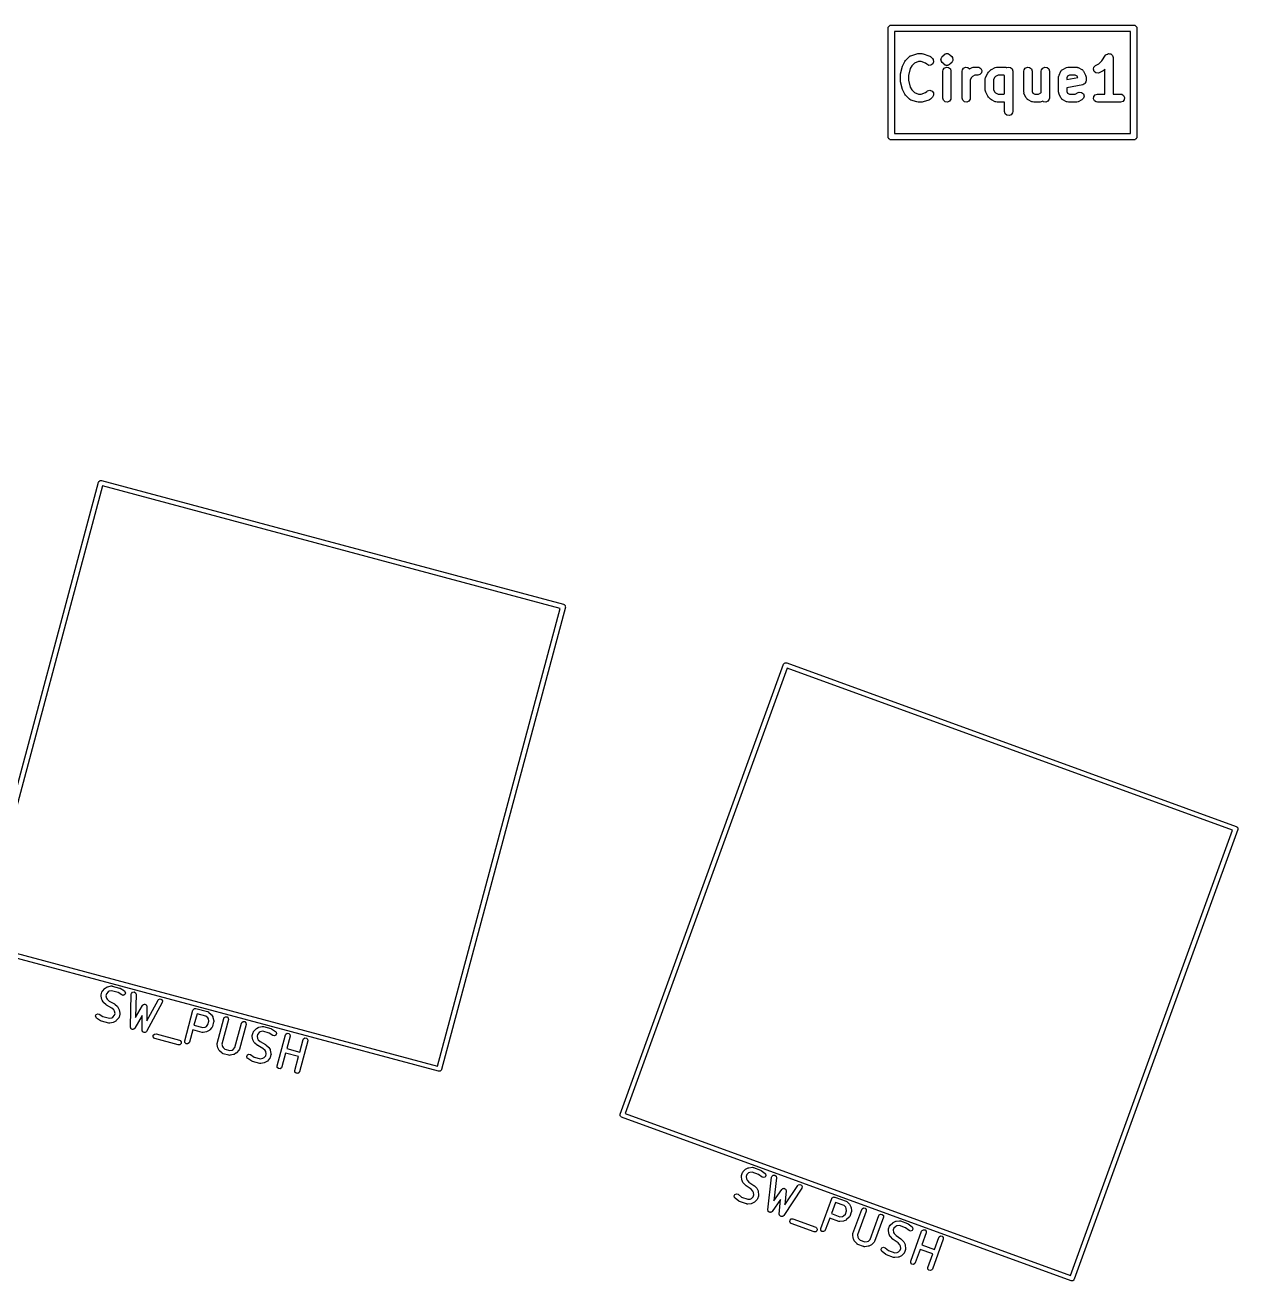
# Model space of a CAD drawing. Extents: x 102.2 to 194.3, y -155.7 to -72.4.
# Drawn here: x 156.32 to 194.34, y -155.74 to -116.38 of the extents above; entities that cross this region are included whole.
import ezdxf

# ---------------------------------------------------------------- set-up
doc = ezdxf.new("R2010")
doc.units = 0
doc.layers.add('BLACK', color=7, linetype='CONTINUOUS')

msp = doc.modelspace()

# ---------------------------------------------------------------- linework, layer by layer
at = {"layer": 'BLACK', "linetype": 'CONTINUOUS'}
for p, q in [((183.38, -116.48), (183.385, -116.465)), ((183.38, -119.88), (183.38, -116.48)), ((183.385, -116.449), (183.394, -116.436)), ((183.385, -116.465), (183.385, -116.449)), ((183.394, -116.436), (183.399, -116.421)), ((183.399, -116.421), (183.412, -116.412)), ((183.412, -116.412), (183.421, -116.399)), ((183.421, -116.399), (183.436, -116.394)), ((183.436, -116.394), (183.449, -116.385)), ((183.449, -116.385), (183.465, -116.385)), ((183.465, -116.385), (183.48, -116.38)), ((183.48, -116.38), (191.08, -116.38)), ((191.08, -116.38), (191.095, -116.385)), ((191.095, -116.385), (191.111, -116.385)), ((191.111, -116.385), (191.124, -116.394)), ((191.124, -116.394), (191.139, -116.399)), ((191.139, -116.399), (191.148, -116.412)), ((191.148, -116.412), (191.161, -116.421)), ((191.161, -116.421), (191.166, -116.436)), ((191.166, -116.436), (191.175, -116.449)), ((191.175, -116.449), (191.175, -116.465)), ((191.175, -116.465), (191.18, -116.48)), ((191.18, -116.48), (191.18, -119.88)), ((183.58, -116.58), (183.58, -119.78)), ((190.98, -116.58), (183.58, -116.58)), ((190.98, -119.78), (190.98, -116.58)), ((184.095, -117.338), (184.277, -117.277)), ((184.277, -117.277), (184.312, -117.271)), ((184.312, -117.271), (184.314, -117.271)), ((184.314, -117.271), (184.317, -117.271)), ((184.317, -117.271), (184.438, -117.271)), ((184.438, -117.271), (184.473, -117.276)), ((184.473, -117.276), (184.475, -117.277)), ((184.475, -117.277), (184.478, -117.277)), ((184.478, -117.277), (184.659, -117.338)), ((185.172, -117.284), (185.179, -117.279)), ((185.179, -117.279), (185.193, -117.278)), ((185.193, -117.278), (185.206, -117.272)), ((185.206, -117.272), (185.219, -117.274)), ((185.219, -117.274), (185.233, -117.271)), ((185.233, -117.271), (185.242, -117.274)), ((185.242, -117.274), (185.251, -117.273)), ((185.251, -117.273), (185.263, -117.28)), ((185.263, -117.28), (185.277, -117.282)), ((185.277, -117.282), (185.287, -117.291)), ((190.254, -117.286), (190.286, -117.272)), ((190.286, -117.272), (190.287, -117.272)), ((190.287, -117.272), (190.288, -117.272)), ((190.288, -117.272), (190.322, -117.277)), ((190.322, -117.277), (190.357, -117.282)), ((190.357, -117.282), (190.357, -117.283)), ((190.357, -117.283), (190.358, -117.283)), ((190.358, -117.283), (190.384, -117.306)), ((183.77, -117.911), (183.831, -117.669)), ((183.831, -117.669), (183.839, -117.647)), ((183.839, -117.647), (183.84, -117.643)), ((183.84, -117.643), (183.901, -117.522)), ((183.901, -117.522), (183.921, -117.492)), ((183.921, -117.492), (183.923, -117.491)), ((183.923, -117.491), (183.924, -117.489)), ((183.924, -117.489), (184.045, -117.368)), ((184.045, -117.368), (184.074, -117.347)), ((184.074, -117.347), (184.086, -117.344)), ((184.119, -117.654), (184.074, -117.744)), ((184.086, -117.344), (184.095, -117.338)), ((184.204, -117.569), (184.119, -117.654)), ((184.337, -117.525), (184.204, -117.569)), ((184.417, -117.525), (184.337, -117.525)), ((184.55, -117.569), (184.417, -117.525)), ((184.59, -117.608), (184.55, -117.569)), ((184.653, -117.643), (184.59, -117.608)), ((184.724, -117.637), (184.653, -117.643)), ((184.659, -117.338), (184.692, -117.354)), ((184.692, -117.354), (184.699, -117.363)), ((184.699, -117.363), (184.709, -117.368)), ((184.709, -117.368), (184.769, -117.429)), ((184.781, -117.595), (184.724, -117.637)), ((184.769, -117.429), (184.791, -117.458)), ((184.806, -117.528), (184.781, -117.595)), ((184.791, -117.458), (184.806, -117.528)), ((185.037, -117.449), (185.04, -117.44)), ((185.042, -117.475), (185.037, -117.449)), ((185.039, -117.431), (185.052, -117.407)), ((185.04, -117.44), (185.039, -117.431)), ((185.044, -117.502), (185.042, -117.475)), ((185.05, -117.51), (185.044, -117.502)), ((185.052, -117.519), (185.05, -117.51)), ((185.052, -117.407), (185.062, -117.382)), ((185.074, -117.548), (185.052, -117.519)), ((185.062, -117.382), (185.069, -117.376)), ((185.069, -117.376), (185.074, -117.368)), ((185.074, -117.368), (185.134, -117.308)), ((185.134, -117.608), (185.074, -117.548)), ((185.134, -117.308), (185.139, -117.304)), ((185.142, -117.613), (185.134, -117.608)), ((185.139, -117.304), (185.141, -117.302)), ((185.141, -117.302), (185.145, -117.3)), ((185.148, -117.62), (185.142, -117.613)), ((185.145, -117.3), (185.163, -117.286)), ((185.161, -117.625), (185.148, -117.62)), ((185.171, -117.634), (185.161, -117.625)), ((185.163, -117.286), (185.172, -117.284)), ((185.185, -117.636), (185.171, -117.634)), ((185.197, -117.643), (185.185, -117.636)), ((185.206, -117.642), (185.197, -117.643)), ((185.215, -117.645), (185.206, -117.642)), ((185.228, -117.642), (185.215, -117.645)), ((185.242, -117.644), (185.228, -117.642)), ((185.254, -117.638), (185.242, -117.644)), ((185.268, -117.637), (185.254, -117.638)), ((185.276, -117.632), (185.268, -117.637)), ((185.285, -117.63), (185.276, -117.632)), ((185.303, -117.616), (185.285, -117.63)), ((185.287, -117.291), (185.3, -117.296)), ((185.3, -117.296), (185.305, -117.303)), ((185.307, -117.614), (185.303, -117.616)), ((185.305, -117.303), (185.314, -117.308)), ((185.308, -117.612), (185.307, -117.614)), ((185.314, -117.608), (185.308, -117.612)), ((185.314, -117.308), (185.374, -117.368)), ((185.374, -117.548), (185.314, -117.608)), ((185.374, -117.368), (185.396, -117.397)), ((185.379, -117.54), (185.374, -117.548)), ((185.386, -117.534), (185.379, -117.54)), ((185.395, -117.509), (185.386, -117.534)), ((185.408, -117.485), (185.395, -117.509)), ((185.396, -117.397), (185.398, -117.406)), ((185.398, -117.406), (185.403, -117.414)), ((185.403, -117.414), (185.405, -117.441)), ((185.405, -117.441), (185.411, -117.467)), ((185.411, -117.467), (185.408, -117.476)), ((185.408, -117.476), (185.408, -117.485)), ((189.832, -117.696), (189.884, -117.647)), ((189.884, -117.647), (189.987, -117.596)), ((189.987, -117.596), (190.084, -117.498)), ((190.084, -117.498), (190.198, -117.327)), ((190.198, -117.327), (190.22, -117.303)), ((190.22, -117.303), (190.221, -117.302)), ((190.221, -117.301), (190.222, -117.3)), ((190.221, -117.302), (190.221, -117.301)), ((190.222, -117.3), (190.254, -117.286)), ((190.384, -117.306), (190.411, -117.329)), ((190.411, -117.329), (190.411, -117.33)), ((190.411, -117.33), (190.412, -117.331)), ((190.412, -117.331), (190.421, -117.364)), ((190.421, -117.364), (190.431, -117.398)), ((190.431, -117.398), (190.431, -118.541)), ((183.766, -117.942), (183.77, -117.914)), ((183.766, -118.123), (183.766, -117.942)), ((183.77, -117.914), (183.77, -117.911)), ((184.074, -117.744), (184.02, -117.957)), ((184.02, -117.957), (184.02, -118.108)), ((185.097, -117.821), (185.102, -117.785)), ((185.097, -118.668), (185.097, -117.821)), ((185.102, -117.785), (185.141, -117.725)), ((185.141, -117.725), (185.206, -117.695)), ((185.206, -117.695), (185.277, -117.705)), ((185.277, -117.705), (185.331, -117.752)), ((185.331, -117.752), (185.351, -117.821)), ((185.351, -117.821), (185.351, -118.668)), ((185.702, -117.821), (185.707, -117.785)), ((185.702, -118.668), (185.702, -117.821)), ((185.707, -117.785), (185.745, -117.725)), ((185.745, -117.725), (185.81, -117.695)), ((185.81, -117.695), (185.881, -117.705)), ((185.881, -117.705), (185.931, -117.749)), ((185.931, -117.749), (186.014, -117.707)), ((185.993, -118.017), (185.956, -118.093)), ((186.025, -117.986), (185.993, -118.017)), ((186.014, -117.707), (186.048, -117.696)), ((186.1, -117.948), (186.025, -117.986)), ((186.048, -117.696), (186.059, -117.697)), ((186.059, -117.697), (186.07, -117.694)), ((186.07, -117.694), (186.191, -117.694)), ((186.191, -117.948), (186.1, -117.948)), ((186.191, -117.694), (186.227, -117.699)), ((186.26, -117.928), (186.191, -117.948)), ((186.227, -117.699), (186.287, -117.738)), ((186.307, -117.874), (186.26, -117.928)), ((186.287, -117.738), (186.317, -117.803)), ((186.317, -117.803), (186.307, -117.874)), ((186.427, -118.063), (186.432, -118.027)), ((186.427, -118.426), (186.427, -118.063)), ((186.432, -118.027), (186.439, -118.017)), ((186.439, -118.017), (186.441, -118.006)), ((186.441, -118.006), (186.501, -117.885)), ((186.501, -117.885), (186.522, -117.855)), ((186.522, -117.855), (186.524, -117.854)), ((186.524, -117.854), (186.525, -117.852)), ((186.525, -117.852), (186.585, -117.792)), ((186.585, -117.792), (186.614, -117.77)), ((186.614, -117.77), (186.617, -117.769)), ((186.617, -117.769), (186.618, -117.768)), ((186.618, -117.768), (186.739, -117.707)), ((186.719, -118.017), (186.681, -118.093)), ((186.75, -117.986), (186.719, -118.017)), ((186.739, -117.707), (186.774, -117.696)), ((186.826, -117.948), (186.75, -117.986)), ((186.774, -117.696), (186.785, -117.697)), ((186.785, -117.697), (186.796, -117.694)), ((186.796, -117.694), (187.038, -117.694)), ((187.008, -117.948), (186.826, -117.948)), ((187.032, -117.96), (187.008, -117.948)), ((187.032, -118.529), (187.032, -117.96)), ((187.038, -117.694), (187.074, -117.699)), ((187.074, -117.699), (187.084, -117.705)), ((187.084, -117.705), (187.095, -117.707)), ((187.095, -117.707), (187.104, -117.712)), ((187.104, -117.712), (187.141, -117.695)), ((187.141, -117.695), (187.212, -117.705)), ((187.212, -117.705), (187.266, -117.752)), ((187.266, -117.752), (187.286, -117.821)), ((187.286, -117.821), (187.286, -119.091)), ((187.637, -117.821), (187.642, -117.785)), ((187.637, -118.486), (187.637, -117.821)), ((187.642, -117.785), (187.681, -117.725)), ((187.681, -117.725), (187.746, -117.695)), ((187.746, -117.695), (187.817, -117.705)), ((187.817, -117.705), (187.871, -117.752)), ((187.871, -117.752), (187.891, -117.821)), ((187.891, -117.821), (187.891, -118.456)), ((188.181, -117.821), (188.186, -117.785)), ((188.181, -118.494), (188.181, -117.821)), ((188.186, -117.785), (188.225, -117.725)), ((188.225, -117.725), (188.29, -117.695)), ((188.29, -117.695), (188.361, -117.705)), ((188.361, -117.705), (188.415, -117.752)), ((188.415, -117.752), (188.435, -117.821)), ((188.435, -117.821), (188.435, -118.668)), ((188.725, -118.002), (188.731, -117.967)), ((188.725, -118.486), (188.725, -118.002)), ((188.731, -117.967), (188.737, -117.957)), ((188.737, -117.957), (188.739, -117.945)), ((188.739, -117.945), (188.799, -117.825)), ((188.799, -117.825), (188.803, -117.819)), ((188.803, -117.819), (188.804, -117.816)), ((188.804, -117.816), (188.807, -117.813)), ((188.807, -117.813), (188.82, -117.795)), ((188.82, -117.795), (188.839, -117.783)), ((188.839, -117.783), (188.856, -117.768)), ((188.856, -117.768), (188.977, -117.707)), ((188.977, -117.707), (189.011, -117.696)), ((189.008, -117.976), (188.979, -118.032)), ((188.979, -118.089), (189.324, -118.02)), ((188.979, -118.032), (188.979, -118.089)), ((189.064, -117.948), (189.008, -117.976)), ((189.011, -117.696), (189.023, -117.697)), ((189.023, -117.697), (189.034, -117.694)), ((189.034, -117.694), (189.276, -117.694)), ((189.246, -117.948), (189.064, -117.948)), ((189.302, -117.976), (189.246, -117.948)), ((189.276, -117.694), (189.311, -117.699)), ((189.324, -118.02), (189.302, -117.976)), ((189.311, -117.699), (189.321, -117.705)), ((189.321, -117.705), (189.333, -117.707)), ((189.333, -117.707), (189.453, -117.768)), ((189.453, -117.768), (189.459, -117.771)), ((189.459, -117.771), (189.462, -117.772)), ((189.462, -117.772), (189.465, -117.775)), ((189.465, -117.775), (189.483, -117.788)), ((189.483, -117.788), (189.495, -117.808)), ((189.495, -117.808), (189.51, -117.825)), ((189.51, -117.825), (189.571, -117.945)), ((189.571, -117.945), (189.582, -117.98)), ((189.582, -117.98), (189.581, -117.991)), ((189.581, -117.991), (189.584, -118.002)), ((189.584, -118.002), (189.584, -118.123)), ((189.814, -117.765), (189.832, -117.696)), ((189.837, -117.833), (189.814, -117.765)), ((189.892, -117.878), (189.837, -117.833)), ((189.963, -117.885), (189.892, -117.878)), ((189.998, -117.874), (189.963, -117.885)), ((190.119, -117.813), (189.998, -117.874)), ((190.12, -117.812), (190.119, -117.813)), ((190.123, -117.811), (190.12, -117.812)), ((190.152, -117.79), (190.123, -117.811)), ((190.177, -117.765), (190.152, -117.79)), ((190.177, -118.541), (190.177, -117.765)), ((183.767, -118.127), (183.766, -118.123)), ((183.77, -118.154), (183.767, -118.127)), ((183.831, -118.396), (183.77, -118.154)), ((183.833, -118.4), (183.831, -118.396)), ((183.84, -118.422), (183.833, -118.4)), ((183.901, -118.543), (183.84, -118.422)), ((184.02, -118.108), (184.074, -118.321)), ((184.074, -118.321), (184.119, -118.411)), ((184.119, -118.411), (184.204, -118.496)), ((184.55, -118.496), (184.59, -118.457)), ((184.59, -118.457), (184.619, -118.435)), ((184.619, -118.435), (184.689, -118.42)), ((184.689, -118.42), (184.756, -118.445)), ((184.756, -118.445), (184.799, -118.502)), ((185.956, -118.093), (185.956, -118.668)), ((186.431, -118.437), (186.427, -118.426)), ((186.429, -118.448), (186.431, -118.437)), ((186.441, -118.482), (186.429, -118.448)), ((186.681, -118.093), (186.681, -118.396)), ((186.681, -118.396), (186.719, -118.471)), ((187.891, -118.456), (187.919, -118.512)), ((189.482, -118.248), (188.979, -118.348)), ((188.979, -118.348), (188.979, -118.456)), ((188.979, -118.456), (189.008, -118.512)), ((189.511, -118.233), (189.482, -118.248)), ((189.54, -118.219), (189.511, -118.233)), ((189.542, -118.216), (189.54, -118.219)), ((189.545, -118.215), (189.542, -118.216)), ((189.561, -118.186), (189.545, -118.215)), ((189.579, -118.159), (189.561, -118.186)), ((189.58, -118.154), (189.579, -118.159)), ((189.581, -118.152), (189.58, -118.154)), ((189.584, -118.123), (189.581, -118.148)), ((189.581, -118.148), (189.581, -118.152)), ((183.902, -118.545), (183.901, -118.543)), ((183.903, -118.547), (183.902, -118.545)), ((183.924, -118.576), (183.903, -118.547)), ((184.045, -118.697), (183.924, -118.576)), ((184.056, -118.702), (184.045, -118.697)), ((184.063, -118.711), (184.056, -118.702)), ((184.095, -118.728), (184.063, -118.711)), ((184.277, -118.788), (184.095, -118.728)), ((184.204, -118.496), (184.337, -118.541)), ((184.279, -118.788), (184.277, -118.788)), ((184.281, -118.789), (184.279, -118.788)), ((184.317, -118.795), (184.281, -118.789)), ((184.438, -118.795), (184.317, -118.795)), ((184.337, -118.541), (184.417, -118.541)), ((184.417, -118.541), (184.55, -118.496)), ((184.44, -118.794), (184.438, -118.795)), ((184.442, -118.794), (184.44, -118.794)), ((184.478, -118.788), (184.442, -118.794)), ((184.659, -118.728), (184.478, -118.788)), ((184.669, -118.721), (184.659, -118.728)), ((184.68, -118.719), (184.669, -118.721)), ((184.709, -118.697), (184.68, -118.719)), ((184.769, -118.636), (184.709, -118.697)), ((184.804, -118.574), (184.769, -118.636)), ((184.799, -118.502), (184.804, -118.574)), ((185.117, -118.736), (185.097, -118.668)), ((185.171, -118.783), (185.117, -118.736)), ((185.242, -118.793), (185.171, -118.783)), ((185.307, -118.764), (185.242, -118.793)), ((185.346, -118.703), (185.307, -118.764)), ((185.351, -118.668), (185.346, -118.703)), ((185.722, -118.736), (185.702, -118.668)), ((185.776, -118.783), (185.722, -118.736)), ((185.847, -118.793), (185.776, -118.783)), ((185.912, -118.764), (185.847, -118.793)), ((185.95, -118.703), (185.912, -118.764)), ((185.956, -118.668), (185.95, -118.703)), ((186.501, -118.603), (186.441, -118.482)), ((186.503, -118.605), (186.501, -118.603)), ((186.503, -118.607), (186.503, -118.605)), ((186.525, -118.636), (186.503, -118.607)), ((186.585, -118.697), (186.525, -118.636)), ((186.588, -118.698), (186.585, -118.697)), ((186.589, -118.7), (186.588, -118.698)), ((186.618, -118.721), (186.589, -118.7)), ((186.739, -118.781), (186.618, -118.721)), ((186.719, -118.471), (186.75, -118.503)), ((186.751, -118.783), (186.739, -118.781)), ((186.75, -118.503), (186.826, -118.541)), ((186.76, -118.789), (186.751, -118.783)), ((186.796, -118.795), (186.76, -118.789)), ((187.032, -118.795), (186.796, -118.795)), ((186.826, -118.541), (187.008, -118.541)), ((187.008, -118.541), (187.032, -118.529)), ((187.032, -119.091), (187.032, -118.795)), ((187.64, -118.497), (187.637, -118.486)), ((187.639, -118.509), (187.64, -118.497)), ((187.65, -118.543), (187.639, -118.509)), ((187.711, -118.664), (187.65, -118.543)), ((187.726, -118.68), (187.711, -118.664)), ((187.738, -118.7), (187.726, -118.68)), ((187.756, -118.713), (187.738, -118.7)), ((187.759, -118.716), (187.756, -118.713)), ((187.762, -118.717), (187.759, -118.716)), ((187.767, -118.721), (187.762, -118.717)), ((187.888, -118.781), (187.767, -118.721)), ((187.9, -118.783), (187.888, -118.781)), ((187.909, -118.789), (187.9, -118.783)), ((187.945, -118.795), (187.909, -118.789)), ((187.919, -118.512), (187.975, -118.541)), ((188.127, -118.795), (187.945, -118.795)), ((187.975, -118.541), (188.097, -118.541)), ((188.097, -118.541), (188.172, -118.503)), ((188.138, -118.791), (188.127, -118.795)), ((188.149, -118.793), (188.138, -118.791)), ((188.183, -118.781), (188.149, -118.793)), ((188.172, -118.503), (188.181, -118.494)), ((188.228, -118.759), (188.183, -118.781)), ((188.255, -118.783), (188.228, -118.759)), ((188.326, -118.793), (188.255, -118.783)), ((188.391, -118.764), (188.326, -118.793)), ((188.43, -118.703), (188.391, -118.764)), ((188.435, -118.668), (188.43, -118.703)), ((188.729, -118.497), (188.725, -118.486)), ((188.727, -118.509), (188.729, -118.497)), ((188.739, -118.543), (188.727, -118.509)), ((188.799, -118.664), (188.739, -118.543)), ((188.815, -118.68), (188.799, -118.664)), ((188.826, -118.7), (188.815, -118.68)), ((188.845, -118.713), (188.826, -118.7)), ((188.848, -118.716), (188.845, -118.713)), ((188.851, -118.717), (188.848, -118.716)), ((188.856, -118.721), (188.851, -118.717)), ((188.977, -118.781), (188.856, -118.721)), ((188.988, -118.783), (188.977, -118.781)), ((188.998, -118.789), (188.988, -118.783)), ((189.034, -118.795), (188.998, -118.789)), ((189.008, -118.512), (189.064, -118.541)), ((189.276, -118.795), (189.034, -118.795)), ((189.064, -118.541), (189.246, -118.541)), ((189.246, -118.541), (189.34, -118.493)), ((189.287, -118.791), (189.276, -118.795)), ((189.298, -118.793), (189.287, -118.791)), ((189.333, -118.781), (189.298, -118.793)), ((189.453, -118.721), (189.333, -118.781)), ((189.34, -118.493), (189.374, -118.482)), ((189.374, -118.482), (189.445, -118.49)), ((189.445, -118.49), (189.501, -118.535)), ((189.506, -118.672), (189.453, -118.721)), ((189.501, -118.535), (189.524, -118.603)), ((189.524, -118.603), (189.506, -118.672)), ((189.815, -118.686), (189.825, -118.615)), ((189.845, -118.751), (189.815, -118.686)), ((189.825, -118.615), (189.872, -118.561)), ((189.905, -118.789), (189.845, -118.751)), ((189.872, -118.561), (189.941, -118.541)), ((189.941, -118.795), (189.905, -118.789)), ((189.941, -118.541), (190.177, -118.541)), ((190.667, -118.795), (189.941, -118.795)), ((190.431, -118.541), (190.667, -118.541)), ((190.667, -118.541), (190.702, -118.546)), ((190.735, -118.774), (190.667, -118.795)), ((190.702, -118.546), (190.763, -118.584)), ((190.782, -118.72), (190.735, -118.774)), ((190.763, -118.584), (190.792, -118.649)), ((190.792, -118.649), (190.782, -118.72)), ((187.052, -119.16), (187.032, -119.091)), ((187.106, -119.206), (187.052, -119.16)), ((187.177, -119.217), (187.106, -119.206)), ((187.242, -119.187), (187.177, -119.217)), ((187.281, -119.127), (187.242, -119.187)), ((187.286, -119.091), (187.281, -119.127)), ((183.385, -119.895), (183.38, -119.88)), ((183.385, -119.911), (183.385, -119.895)), ((183.394, -119.924), (183.385, -119.911)), ((183.399, -119.939), (183.394, -119.924)), ((183.412, -119.948), (183.399, -119.939)), ((183.421, -119.961), (183.412, -119.948)), ((183.436, -119.966), (183.421, -119.961)), ((183.449, -119.975), (183.436, -119.966)), ((183.465, -119.975), (183.449, -119.975)), ((183.48, -119.98), (183.465, -119.975)), ((191.08, -119.98), (183.48, -119.98)), ((183.58, -119.78), (190.98, -119.78)), ((191.095, -119.975), (191.08, -119.98)), ((191.111, -119.975), (191.095, -119.975)), ((191.124, -119.966), (191.111, -119.975)), ((191.139, -119.961), (191.124, -119.966)), ((191.148, -119.948), (191.139, -119.961)), ((191.161, -119.939), (191.148, -119.948)), ((191.166, -119.924), (191.161, -119.939)), ((191.175, -119.911), (191.166, -119.924)), ((191.18, -119.88), (191.175, -119.895)), ((191.175, -119.895), (191.175, -119.911)), ((158.654, -130.669), (158.668, -130.656)), ((158.668, -130.656), (158.675, -130.655)), ((158.675, -130.655), (158.68, -130.651)), ((158.68, -130.651), (158.7, -130.653)), ((158.7, -130.653), (158.719, -130.651)), ((158.719, -130.651), (173.208, -134.533)), ((154.745, -145.193), (158.627, -130.704)), ((158.753, -130.815), (154.909, -145.159)), ((158.627, -130.704), (158.632, -130.695)), ((158.632, -130.692), (158.634, -130.69)), ((158.632, -130.695), (158.632, -130.692)), ((158.634, -130.69), (158.638, -130.681)), ((158.638, -130.681), (158.654, -130.669)), ((173.097, -134.659), (158.753, -130.815)), ((173.208, -134.533), (173.217, -134.538)), ((173.217, -134.538), (173.22, -134.538)), ((173.22, -134.538), (173.223, -134.54)), ((173.223, -134.54), (173.232, -134.544)), ((173.232, -134.544), (173.243, -134.56)), ((173.243, -134.56), (173.257, -134.574)), ((173.257, -134.574), (173.257, -134.581)), ((173.257, -134.581), (173.261, -134.586)), ((173.261, -134.586), (173.259, -134.606)), ((169.253, -149.003), (173.097, -134.659)), ((173.261, -134.625), (169.379, -149.114)), ((173.259, -134.606), (173.261, -134.625)), ((174.975, -150.507), (180.105, -136.412)), ((180.22, -136.533), (175.141, -150.488)), ((180.105, -136.412), (180.11, -136.403)), ((180.11, -136.403), (180.111, -136.4)), ((180.111, -136.4), (180.113, -136.398)), ((180.113, -136.398), (180.118, -136.389)), ((180.118, -136.389), (180.135, -136.379)), ((180.135, -136.379), (180.15, -136.367)), ((180.15, -136.367), (180.157, -136.367)), ((180.157, -136.367), (180.162, -136.363)), ((180.162, -136.363), (180.182, -136.367)), ((180.182, -136.367), (180.201, -136.367)), ((180.201, -136.367), (194.296, -141.497)), ((194.175, -141.612), (180.22, -136.533)), ((189.096, -155.567), (194.175, -141.612)), ((194.341, -141.593), (189.211, -155.688)), ((194.296, -141.497), (194.305, -141.502)), ((194.305, -141.502), (194.308, -141.503)), ((194.308, -141.503), (194.31, -141.505)), ((194.31, -141.505), (194.319, -141.51)), ((194.319, -141.51), (194.329, -141.527)), ((194.329, -141.527), (194.341, -141.542)), ((194.341, -141.542), (194.341, -141.549)), ((194.341, -141.549), (194.345, -141.554)), ((194.345, -141.554), (194.341, -141.574)), ((194.341, -141.574), (194.341, -141.593)), ((154.909, -145.159), (169.253, -149.003)), ((169.287, -149.167), (154.798, -145.285)), ((158.707, -146.785), (158.709, -146.781)), ((158.707, -146.811), (158.707, -146.785)), ((158.708, -146.776), (158.733, -146.684)), ((158.709, -146.781), (158.708, -146.776)), ((158.733, -146.684), (158.744, -146.661)), ((158.744, -146.661), (158.748, -146.658)), ((158.748, -146.658), (158.749, -146.654)), ((158.749, -146.654), (158.82, -146.574)), ((158.82, -146.574), (158.838, -146.56)), ((158.838, -146.56), (158.839, -146.559)), ((158.839, -146.559), (158.897, -146.525)), ((158.873, -146.74), (158.858, -146.798)), ((158.858, -146.798), (158.873, -146.873)), ((158.924, -146.683), (158.873, -146.74)), ((158.897, -146.525), (158.918, -146.518)), ((158.918, -146.518), (158.92, -146.517)), ((158.92, -146.517), (159.024, -146.495)), ((158.962, -146.661), (158.924, -146.683)), ((159.037, -146.646), (158.962, -146.661)), ((159.024, -146.495), (159.05, -146.495)), ((159.238, -146.7), (159.037, -146.646)), ((159.05, -146.495), (159.054, -146.497)), ((159.054, -146.497), (159.058, -146.496)), ((159.058, -146.496), (159.288, -146.558)), ((159.353, -146.776), (159.238, -146.7)), ((159.288, -146.558), (159.309, -146.568)), ((159.309, -146.568), (159.31, -146.568)), ((159.31, -146.568), (159.436, -146.651)), ((159.403, -146.788), (159.353, -146.776)), ((159.449, -146.765), (159.403, -146.788)), ((159.436, -146.651), (159.455, -146.669)), ((159.469, -146.718), (159.449, -146.765)), ((159.455, -146.669), (159.469, -146.718)), ((159.625, -147.779), (159.654, -146.752)), ((159.654, -146.752), (159.659, -146.726)), ((159.659, -146.726), (159.693, -146.688)), ((159.693, -146.688), (159.744, -146.68)), ((159.744, -146.68), (159.788, -146.707)), ((159.804, -146.756), (159.783, -147.486)), ((159.788, -146.707), (159.804, -146.756)), ((158.729, -146.915), (158.707, -146.811)), ((158.73, -146.916), (158.729, -146.915)), ((158.737, -146.937), (158.73, -146.916)), ((158.771, -146.996), (158.737, -146.937)), ((158.772, -146.997), (158.771, -146.996)), ((158.786, -147.014), (158.772, -146.997)), ((158.866, -147.085), (158.786, -147.014)), ((158.869, -147.086), (158.866, -147.085)), ((158.879, -147.094), (158.869, -147.086)), ((158.873, -146.873), (158.895, -146.91)), ((159.044, -147.186), (158.879, -147.094)), ((158.895, -146.91), (158.959, -146.967)), ((158.959, -146.967), (159.124, -147.059)), ((159.108, -147.243), (159.044, -147.186)), ((159.124, -147.059), (159.134, -147.067)), ((159.134, -147.067), (159.137, -147.068)), ((159.137, -147.068), (159.217, -147.139)), ((159.217, -147.139), (159.231, -147.156)), ((159.231, -147.156), (159.232, -147.157)), ((159.232, -147.157), (159.266, -147.216)), ((159.783, -147.486), (160.004, -147.103)), ((160.004, -147.103), (160.021, -147.083)), ((160.021, -147.083), (160.027, -147.081)), ((160.027, -147.081), (160.031, -147.076)), ((160.031, -147.076), (160.051, -147.072)), ((160.051, -147.072), (160.069, -147.066)), ((160.069, -147.066), (160.075, -147.068)), ((160.075, -147.068), (160.082, -147.067)), ((160.082, -147.067), (160.099, -147.077)), ((160.099, -147.077), (160.117, -147.083)), ((160.117, -147.083), (160.12, -147.089)), ((160.12, -147.089), (160.126, -147.093)), ((160.126, -147.093), (160.133, -147.111)), ((160.133, -147.111), (160.143, -147.128)), ((160.623, -147.011), (160.134, -147.916)), ((160.143, -147.128), (160.141, -147.134)), ((160.141, -147.134), (160.144, -147.141)), ((160.143, -147.583), (160.491, -146.94)), ((160.144, -147.141), (160.143, -147.583)), ((160.491, -146.94), (160.507, -146.92)), ((160.507, -146.92), (160.555, -146.901)), ((160.555, -146.901), (160.603, -146.917)), ((160.603, -146.917), (160.63, -146.961)), ((160.63, -146.961), (160.623, -147.011)), ((158.534, -147.435), (158.554, -147.388)), ((158.548, -147.484), (158.534, -147.435)), ((158.567, -147.502), (158.548, -147.484)), ((158.554, -147.388), (158.6, -147.365)), ((158.693, -147.585), (158.567, -147.502)), ((158.6, -147.365), (158.65, -147.377)), ((158.65, -147.377), (158.765, -147.453)), ((158.694, -147.585), (158.693, -147.585)), ((158.715, -147.595), (158.694, -147.585)), ((158.765, -147.453), (158.966, -147.507)), ((158.966, -147.507), (159.041, -147.492)), ((159.041, -147.492), (159.079, -147.47)), ((159.079, -147.47), (159.129, -147.413)), ((159.13, -147.28), (159.108, -147.243)), ((159.129, -147.413), (159.145, -147.355)), ((159.145, -147.355), (159.13, -147.28)), ((159.183, -147.579), (159.165, -147.593)), ((159.253, -147.499), (159.183, -147.579)), ((159.255, -147.495), (159.253, -147.499)), ((159.259, -147.492), (159.255, -147.495)), ((159.27, -147.469), (159.259, -147.492)), ((159.266, -147.216), (159.273, -147.237)), ((159.294, -147.377), (159.27, -147.469)), ((159.273, -147.237), (159.274, -147.238)), ((159.274, -147.238), (159.295, -147.342)), ((159.296, -147.368), (159.294, -147.372)), ((159.294, -147.372), (159.294, -147.377)), ((159.295, -147.342), (159.296, -147.368)), ((159.993, -147.422), (159.765, -147.819)), ((159.993, -147.88), (159.993, -147.422)), ((161.329, -148.218), (161.588, -147.252)), ((161.588, -147.252), (161.592, -147.243)), ((161.592, -147.243), (161.593, -147.24)), ((161.593, -147.24), (161.595, -147.237)), ((161.595, -147.237), (161.599, -147.228)), ((161.599, -147.228), (161.615, -147.217)), ((161.615, -147.217), (161.629, -147.203)), ((161.714, -147.363), (161.617, -147.724)), ((161.629, -147.203), (161.636, -147.203)), ((161.636, -147.203), (161.641, -147.199)), ((161.641, -147.199), (161.661, -147.201)), ((161.661, -147.201), (161.68, -147.199)), ((161.68, -147.199), (162.048, -147.298)), ((161.992, -147.438), (161.714, -147.363)), ((162.049, -147.489), (161.992, -147.438)), ((162.048, -147.298), (162.072, -147.309)), ((162.071, -147.526), (162.049, -147.489)), ((162.086, -147.601), (162.071, -147.526)), ((162.072, -147.309), (162.074, -147.312)), ((162.074, -147.312), (162.078, -147.314)), ((162.078, -147.314), (162.158, -147.385)), ((162.158, -147.385), (162.172, -147.402)), ((162.172, -147.402), (162.173, -147.403)), ((162.173, -147.403), (162.207, -147.461)), ((162.207, -147.461), (162.215, -147.483)), ((162.215, -147.483), (162.215, -147.484)), ((162.215, -147.484), (162.237, -147.588)), ((162.237, -147.588), (162.238, -147.614)), ((162.345, -148.293), (162.554, -147.511)), ((162.699, -147.55), (162.494, -148.314)), ((162.554, -147.511), (162.565, -147.487)), ((162.565, -147.487), (162.607, -147.458)), ((162.607, -147.458), (162.658, -147.462)), ((162.658, -147.462), (162.695, -147.499)), ((162.695, -147.499), (162.699, -147.55)), ((158.945, -147.657), (158.715, -147.595)), ((158.949, -147.656), (158.945, -147.657)), ((158.953, -147.658), (158.949, -147.656)), ((158.979, -147.658), (158.953, -147.658)), ((159.083, -147.636), (158.979, -147.658)), ((159.085, -147.635), (159.083, -147.636)), ((159.106, -147.628), (159.085, -147.635)), ((159.164, -147.594), (159.106, -147.628)), ((159.165, -147.593), (159.164, -147.594)), ((159.627, -147.787), (159.625, -147.779)), ((159.626, -147.794), (159.627, -147.787)), ((159.635, -147.81), (159.626, -147.794)), ((159.641, -147.828), (159.635, -147.81)), ((159.648, -147.832), (159.641, -147.828)), ((159.652, -147.839), (159.648, -147.832)), ((159.669, -147.845), (159.652, -147.839)), ((159.685, -147.855), (159.669, -147.845)), ((159.693, -147.854), (159.685, -147.855)), ((159.7, -147.856), (159.693, -147.854)), ((159.717, -147.85), (159.7, -147.856)), ((159.736, -147.847), (159.717, -147.85)), ((159.741, -147.841), (159.736, -147.847)), ((159.748, -147.839), (159.741, -147.841)), ((159.765, -147.819), (159.748, -147.839)), ((159.996, -147.887), (159.993, -147.88)), ((159.994, -147.895), (159.996, -147.887)), ((160.004, -147.911), (159.994, -147.895)), ((160.01, -147.928), (160.004, -147.911)), ((160.017, -147.932), (160.01, -147.928)), ((160.021, -147.939), (160.017, -147.932)), ((160.039, -147.945), (160.021, -147.939)), ((160.055, -147.954), (160.039, -147.945)), ((160.063, -147.952), (160.055, -147.954)), ((160.07, -147.955), (160.063, -147.952)), ((160.087, -147.948), (160.07, -147.955)), ((160.105, -147.945), (160.087, -147.948)), ((160.11, -147.939), (160.105, -147.945)), ((160.118, -147.936), (160.11, -147.939)), ((160.134, -147.916), (160.118, -147.936)), ((161.578, -147.869), (161.474, -148.257)), ((161.874, -147.948), (161.578, -147.869)), ((161.617, -147.724), (161.895, -147.799)), ((161.878, -147.948), (161.874, -147.948)), ((161.882, -147.95), (161.878, -147.948)), ((161.908, -147.949), (161.882, -147.95)), ((161.895, -147.799), (161.97, -147.784)), ((162.012, -147.928), (161.908, -147.949)), ((161.97, -147.784), (162.008, -147.762)), ((162.008, -147.762), (162.058, -147.705)), ((162.014, -147.927), (162.012, -147.928)), ((162.035, -147.92), (162.014, -147.927)), ((162.093, -147.886), (162.035, -147.92)), ((162.058, -147.705), (162.086, -147.601)), ((162.094, -147.885), (162.093, -147.886)), ((162.112, -147.871), (162.094, -147.885)), ((162.182, -147.791), (162.112, -147.871)), ((162.184, -147.787), (162.182, -147.791)), ((162.188, -147.784), (162.184, -147.787)), ((162.199, -147.761), (162.188, -147.784)), ((162.236, -147.623), (162.199, -147.761)), ((162.238, -147.614), (162.235, -147.618)), ((162.235, -147.618), (162.236, -147.623)), ((162.901, -148.424), (163.106, -147.659)), ((163.251, -147.698), (163.041, -148.479)), ((163.106, -147.659), (163.117, -147.635)), ((163.117, -147.635), (163.159, -147.606)), ((163.159, -147.606), (163.21, -147.61)), ((163.21, -147.61), (163.247, -147.646)), ((163.247, -147.646), (163.251, -147.698)), ((163.446, -148.046), (163.471, -147.954)), ((163.471, -147.954), (163.482, -147.93)), ((163.482, -147.93), (163.485, -147.927)), ((163.485, -147.927), (163.487, -147.923)), ((163.487, -147.923), (163.558, -147.844)), ((163.558, -147.844), (163.575, -147.83)), ((163.575, -147.83), (163.576, -147.828)), ((163.576, -147.828), (163.635, -147.795)), ((163.662, -147.952), (163.611, -148.01)), ((163.635, -147.795), (163.656, -147.787)), ((163.656, -147.787), (163.657, -147.786)), ((163.657, -147.786), (163.761, -147.765)), ((163.699, -147.931), (163.662, -147.952)), ((163.774, -147.915), (163.699, -147.931)), ((163.761, -147.765), (163.787, -147.764)), ((163.975, -147.969), (163.774, -147.915)), ((163.787, -147.764), (163.791, -147.766)), ((163.791, -147.766), (163.796, -147.766)), ((163.796, -147.766), (164.026, -147.828)), ((164.091, -148.046), (163.975, -147.969)), ((164.026, -147.828), (164.046, -147.837)), ((164.046, -147.837), (164.048, -147.837)), ((164.048, -147.837), (164.173, -147.92)), ((164.173, -147.92), (164.192, -147.938)), ((164.192, -147.938), (164.207, -147.987)), ((164.497, -148.005), (164.539, -147.975)), ((164.539, -147.975), (164.59, -147.98)), ((164.59, -147.98), (164.626, -148.016)), ((160.339, -148.09), (160.343, -148.039)), ((160.368, -148.132), (160.339, -148.09)), ((160.343, -148.039), (160.38, -148.003)), ((160.392, -148.143), (160.368, -148.132)), ((160.38, -148.003), (160.431, -147.998)), ((161.128, -148.34), (160.392, -148.143)), ((160.431, -147.998), (161.167, -148.195)), ((161.179, -148.336), (161.128, -148.34)), ((161.167, -148.195), (161.19, -148.206)), ((161.215, -148.299), (161.179, -148.336)), ((161.19, -148.206), (161.22, -148.248)), ((161.22, -148.248), (161.215, -148.299)), ((161.334, -148.269), (161.329, -148.218)), ((161.37, -148.305), (161.334, -148.269)), ((161.421, -148.31), (161.37, -148.305)), ((161.463, -148.28), (161.421, -148.31)), ((161.474, -148.257), (161.463, -148.28)), ((162.343, -148.301), (162.345, -148.297)), ((162.344, -148.327), (162.343, -148.301)), ((162.365, -148.432), (162.344, -148.327)), ((162.345, -148.297), (162.345, -148.293)), ((162.494, -148.314), (162.509, -148.39)), ((163.444, -148.054), (163.447, -148.05)), ((163.445, -148.08), (163.444, -148.054)), ((163.466, -148.184), (163.445, -148.08)), ((163.447, -148.05), (163.446, -148.046)), ((163.467, -148.186), (163.466, -148.184)), ((163.475, -148.207), (163.467, -148.186)), ((163.509, -148.265), (163.475, -148.207)), ((163.51, -148.266), (163.509, -148.265)), ((163.524, -148.284), (163.51, -148.266)), ((163.603, -148.354), (163.524, -148.284)), ((163.611, -148.01), (163.596, -148.067)), ((163.596, -148.067), (163.611, -148.142)), ((163.607, -148.356), (163.603, -148.354)), ((163.617, -148.364), (163.607, -148.356)), ((163.611, -148.142), (163.632, -148.18)), ((163.781, -148.455), (163.617, -148.364)), ((163.632, -148.18), (163.697, -148.237)), ((163.697, -148.237), (163.861, -148.328)), ((163.861, -148.328), (163.871, -148.336)), ((163.871, -148.336), (163.875, -148.337)), ((163.875, -148.337), (163.954, -148.408)), ((164.141, -148.057), (164.091, -148.046)), ((164.187, -148.035), (164.141, -148.057)), ((164.207, -147.987), (164.187, -148.035)), ((164.227, -148.994), (164.486, -148.028)), ((164.486, -148.028), (164.497, -148.005)), ((164.631, -148.067), (164.527, -148.455)), ((164.626, -148.016), (164.631, -148.067)), ((165.183, -148.215), (164.924, -149.181)), ((164.934, -148.564), (165.038, -148.176)), ((165.038, -148.176), (165.049, -148.153)), ((165.049, -148.153), (165.091, -148.123)), ((165.091, -148.123), (165.142, -148.128)), ((165.142, -148.128), (165.178, -148.164)), ((165.178, -148.164), (165.183, -148.215)), ((162.366, -148.433), (162.365, -148.432)), ((162.373, -148.454), (162.366, -148.433)), ((162.407, -148.512), (162.373, -148.454)), ((162.408, -148.513), (162.407, -148.512)), ((162.422, -148.531), (162.408, -148.513)), ((162.502, -148.602), (162.422, -148.531)), ((162.506, -148.603), (162.502, -148.602)), ((162.509, -148.607), (162.506, -148.603)), ((162.509, -148.39), (162.531, -148.427)), ((162.532, -148.618), (162.509, -148.607)), ((162.531, -148.427), (162.588, -148.478)), ((162.716, -148.667), (162.532, -148.618)), ((162.588, -148.478), (162.738, -148.518)), ((162.721, -148.667), (162.716, -148.667)), ((162.725, -148.669), (162.721, -148.667)), ((162.751, -148.668), (162.725, -148.669)), ((162.738, -148.518), (162.813, -148.502)), ((162.855, -148.647), (162.751, -148.668)), ((162.813, -148.502), (162.85, -148.481)), ((162.85, -148.481), (162.901, -148.424)), ((162.856, -148.646), (162.855, -148.647)), ((162.878, -148.638), (162.856, -148.646)), ((162.936, -148.605), (162.878, -148.638)), ((162.937, -148.603), (162.936, -148.605)), ((162.954, -148.589), (162.937, -148.603)), ((163.025, -148.51), (162.954, -148.589)), ((163.027, -148.506), (163.025, -148.51)), ((163.03, -148.503), (163.027, -148.506)), ((163.041, -148.479), (163.03, -148.503)), ((163.271, -148.704), (163.292, -148.657)), ((163.286, -148.754), (163.271, -148.704)), ((163.305, -148.772), (163.286, -148.754)), ((163.292, -148.657), (163.337, -148.634)), ((163.337, -148.634), (163.387, -148.646)), ((163.387, -148.646), (163.503, -148.723)), ((163.503, -148.723), (163.704, -148.777)), ((163.704, -148.777), (163.779, -148.761)), ((163.779, -148.761), (163.816, -148.74)), ((163.846, -148.512), (163.781, -148.455)), ((163.816, -148.74), (163.867, -148.682)), ((163.867, -148.55), (163.846, -148.512)), ((163.883, -148.625), (163.867, -148.55)), ((163.867, -148.682), (163.883, -148.625)), ((163.991, -148.769), (163.92, -148.848)), ((163.954, -148.408), (163.968, -148.426)), ((163.968, -148.426), (163.97, -148.427)), ((163.97, -148.427), (164.003, -148.485)), ((163.993, -148.764), (163.991, -148.769)), ((163.996, -148.762), (163.993, -148.764)), ((164.007, -148.738), (163.996, -148.762)), ((164.003, -148.485), (164.011, -148.506)), ((164.032, -148.646), (164.007, -148.738)), ((164.011, -148.506), (164.012, -148.508)), ((164.012, -148.508), (164.033, -148.612)), ((164.034, -148.638), (164.032, -148.642)), ((164.032, -148.642), (164.032, -148.646)), ((164.033, -148.612), (164.034, -148.638)), ((164.488, -148.6), (164.372, -149.033)), ((164.895, -148.709), (164.488, -148.6)), ((164.527, -148.455), (164.934, -148.564)), ((164.779, -149.142), (164.895, -148.709)), ((163.43, -148.855), (163.305, -148.772)), ((163.432, -148.855), (163.43, -148.855)), ((163.452, -148.864), (163.432, -148.855)), ((163.682, -148.926), (163.452, -148.864)), ((163.687, -148.926), (163.682, -148.926)), ((163.691, -148.928), (163.687, -148.926)), ((163.717, -148.927), (163.691, -148.928)), ((163.821, -148.906), (163.717, -148.927)), ((163.822, -148.905), (163.821, -148.906)), ((163.843, -148.897), (163.822, -148.905)), ((163.902, -148.864), (163.843, -148.897)), ((163.903, -148.862), (163.902, -148.864)), ((163.92, -148.848), (163.903, -148.862)), ((164.232, -149.045), (164.227, -148.994)), ((164.268, -149.082), (164.232, -149.045)), ((164.319, -149.086), (164.268, -149.082)), ((164.361, -149.057), (164.319, -149.086)), ((164.372, -149.033), (164.361, -149.057)), ((164.784, -149.193), (164.779, -149.142)), ((169.331, -149.163), (169.326, -149.167)), ((169.338, -149.163), (169.331, -149.163)), ((169.352, -149.149), (169.338, -149.163)), ((169.368, -149.138), (169.352, -149.149)), ((169.372, -149.129), (169.368, -149.138)), ((169.374, -149.126), (169.372, -149.129)), ((169.375, -149.123), (169.374, -149.126)), ((169.379, -149.114), (169.375, -149.123)), ((164.82, -149.23), (164.784, -149.193)), ((164.871, -149.234), (164.82, -149.23)), ((164.913, -149.205), (164.871, -149.234)), ((164.924, -149.181), (164.913, -149.205)), ((169.306, -149.166), (169.287, -149.167)), ((169.326, -149.167), (169.306, -149.166)), ((174.971, -150.546), (174.975, -150.526)), ((174.975, -150.551), (174.971, -150.546)), ((174.975, -150.526), (174.975, -150.507)), ((174.975, -150.558), (174.975, -150.551)), ((174.987, -150.573), (174.975, -150.558)), ((174.997, -150.59), (174.987, -150.573)), ((175.006, -150.595), (174.997, -150.59)), ((175.008, -150.597), (175.006, -150.595)), ((175.011, -150.598), (175.008, -150.597)), ((175.02, -150.603), (175.011, -150.598)), ((189.115, -155.733), (175.02, -150.603)), ((175.141, -150.488), (189.096, -155.567)), ((178.835, -152.315), (178.837, -152.311)), ((178.837, -152.311), (178.914, -152.238)), ((178.914, -152.238), (178.933, -152.226)), ((178.933, -152.226), (178.934, -152.224)), ((178.934, -152.224), (178.995, -152.196)), ((178.995, -152.196), (179.016, -152.19)), ((179.016, -152.19), (179.018, -152.189)), ((179.018, -152.189), (179.124, -152.177)), ((179.124, -152.177), (179.15, -152.179)), ((179.15, -152.179), (179.153, -152.181)), ((179.153, -152.181), (179.158, -152.181)), ((179.158, -152.181), (179.382, -152.263)), ((179.382, -152.263), (179.401, -152.274)), ((179.401, -152.274), (179.403, -152.274)), ((179.403, -152.274), (179.521, -152.368)), ((178.781, -152.464), (178.783, -152.438)), ((178.793, -152.569), (178.781, -152.464)), ((178.783, -152.438), (178.785, -152.434)), ((178.785, -152.429), (178.818, -152.34)), ((178.785, -152.434), (178.785, -152.429)), ((178.794, -152.571), (178.793, -152.569)), ((178.8, -152.593), (178.794, -152.571)), ((178.828, -152.654), (178.8, -152.593)), ((178.818, -152.34), (178.831, -152.317)), ((178.829, -152.655), (178.828, -152.654)), ((178.842, -152.673), (178.829, -152.655)), ((178.831, -152.317), (178.835, -152.315)), ((178.915, -152.751), (178.842, -152.673)), ((178.953, -152.408), (178.932, -152.464)), ((178.932, -152.464), (178.941, -152.54)), ((178.941, -152.54), (178.959, -152.579)), ((179.008, -152.355), (178.953, -152.408)), ((178.959, -152.579), (179.018, -152.642)), ((179.047, -152.337), (179.008, -152.355)), ((179.018, -152.642), (179.174, -152.747)), ((179.123, -152.328), (179.047, -152.337)), ((179.319, -152.399), (179.123, -152.328)), ((179.427, -152.485), (179.319, -152.399)), ((179.476, -152.502), (179.427, -152.485)), ((179.524, -152.483), (179.476, -152.502)), ((179.521, -152.368), (179.538, -152.387)), ((179.548, -152.438), (179.524, -152.483)), ((179.538, -152.387), (179.548, -152.438)), ((179.611, -153.508), (179.729, -152.487)), ((179.729, -152.487), (179.736, -152.462)), ((179.736, -152.462), (179.774, -152.427)), ((179.774, -152.427), (179.825, -152.424)), ((179.878, -152.505), (179.794, -153.231)), ((179.825, -152.424), (179.866, -152.455)), ((179.866, -152.455), (179.878, -152.505)), ((178.553, -153.07), (178.578, -153.025)), ((178.564, -153.121), (178.553, -153.07)), ((178.578, -153.025), (178.625, -153.007)), ((178.625, -153.007), (178.674, -153.023)), ((178.674, -153.023), (178.783, -153.109)), ((178.918, -152.752), (178.915, -152.751)), ((178.927, -152.761), (178.918, -152.752)), ((179.083, -152.867), (178.927, -152.761)), ((179.142, -152.929), (179.083, -152.867)), ((179.161, -152.968), (179.142, -152.929)), ((179.149, -153.1), (179.169, -153.044)), ((179.169, -153.044), (179.161, -152.968)), ((179.174, -152.747), (179.183, -152.756)), ((179.183, -152.756), (179.187, -152.758)), ((179.187, -152.758), (179.26, -152.835)), ((179.26, -152.835), (179.272, -152.854)), ((179.272, -152.854), (179.273, -152.855)), ((179.273, -152.855), (179.302, -152.916)), ((179.316, -153.079), (179.284, -153.168)), ((179.302, -152.916), (179.308, -152.937)), ((179.308, -152.937), (179.308, -152.939)), ((179.308, -152.939), (179.32, -153.045)), ((179.319, -153.071), (179.316, -153.074)), ((179.316, -153.074), (179.316, -153.079)), ((179.32, -153.045), (179.319, -153.071)), ((179.794, -153.231), (180.047, -152.868)), ((180.047, -152.868), (180.065, -152.85)), ((180.065, -152.85), (180.072, -152.848)), ((180.072, -152.848), (180.077, -152.843)), ((180.077, -152.843), (180.096, -152.841)), ((180.096, -152.841), (180.115, -152.836)), ((180.671, -152.83), (180.106, -153.689)), ((180.115, -152.836), (180.121, -152.839)), ((180.121, -152.839), (180.128, -152.839)), ((180.128, -152.839), (180.144, -152.85)), ((180.144, -153.358), (180.546, -152.748)), ((180.144, -152.85), (180.161, -152.858)), ((180.183, -152.918), (180.144, -153.358)), ((180.161, -152.858), (180.164, -152.864)), ((180.164, -152.864), (180.17, -152.868)), ((180.17, -152.868), (180.175, -152.887)), ((180.175, -152.887), (180.183, -152.904)), ((180.183, -152.904), (180.181, -152.911)), ((180.181, -152.911), (180.183, -152.918)), ((180.546, -152.748), (180.564, -152.729)), ((180.564, -152.729), (180.613, -152.714)), ((180.613, -152.714), (180.66, -152.735)), ((180.66, -152.735), (180.683, -152.781)), ((180.683, -152.781), (180.671, -152.83)), ((178.581, -153.14), (178.564, -153.121)), ((178.699, -153.234), (178.581, -153.14)), ((178.7, -153.234), (178.699, -153.234)), ((178.72, -153.246), (178.7, -153.234)), ((178.944, -153.327), (178.72, -153.246)), ((178.783, -153.109), (178.978, -153.18)), ((178.948, -153.327), (178.944, -153.327)), ((178.952, -153.329), (178.948, -153.327)), ((178.978, -153.331), (178.952, -153.329)), ((178.978, -153.18), (179.054, -153.171)), ((179.084, -153.319), (178.978, -153.331)), ((179.054, -153.171), (179.093, -153.153)), ((179.085, -153.318), (179.084, -153.319)), ((179.107, -153.312), (179.085, -153.318)), ((179.093, -153.153), (179.149, -153.1)), ((179.168, -153.284), (179.107, -153.312)), ((179.169, -153.283), (179.168, -153.284)), ((179.188, -153.27), (179.169, -153.283)), ((179.265, -153.197), (179.188, -153.27)), ((179.267, -153.193), (179.265, -153.197)), ((179.271, -153.191), (179.267, -153.193)), ((179.284, -153.168), (179.271, -153.191)), ((180.009, -153.185), (179.747, -153.56)), ((179.968, -153.641), (180.009, -153.185)), ((181.27, -154.094), (181.612, -153.154)), ((181.728, -153.276), (181.6, -153.627)), ((181.612, -153.154), (181.617, -153.146)), ((181.617, -153.146), (181.618, -153.143)), ((181.618, -153.143), (181.62, -153.14)), ((181.62, -153.14), (181.625, -153.132)), ((181.625, -153.132), (181.642, -153.122)), ((181.642, -153.122), (181.657, -153.11)), ((181.657, -153.11), (181.664, -153.11)), ((181.664, -153.11), (181.67, -153.106)), ((181.67, -153.106), (181.689, -153.11)), ((181.689, -153.11), (181.708, -153.11)), ((181.708, -153.11), (182.066, -153.24)), ((181.999, -153.375), (181.728, -153.276)), ((182.051, -153.43), (181.999, -153.375)), ((182.069, -153.469), (182.051, -153.43)), ((182.066, -153.24), (182.089, -153.253)), ((182.078, -153.545), (182.069, -153.469)), ((182.089, -153.253), (182.091, -153.257)), ((182.091, -153.257), (182.095, -153.259)), ((182.095, -153.259), (182.168, -153.336)), ((182.168, -153.336), (182.181, -153.355)), ((182.181, -153.355), (182.182, -153.356)), ((182.182, -153.356), (182.21, -153.417)), ((182.21, -153.417), (182.216, -153.439)), ((182.216, -153.439), (182.217, -153.44)), ((182.217, -153.44), (182.229, -153.546)), ((182.552, -153.496), (182.565, -153.474)), ((182.565, -153.474), (182.609, -153.448)), ((182.609, -153.448), (182.66, -153.457)), ((182.66, -153.457), (182.693, -153.496)), ((179.61, -153.524), (179.612, -153.516)), ((179.618, -153.54), (179.61, -153.524)), ((179.612, -153.516), (179.611, -153.508)), ((179.623, -153.558), (179.618, -153.54)), ((179.629, -153.563), (179.623, -153.558)), ((179.632, -153.57), (179.629, -153.563)), ((179.649, -153.578), (179.632, -153.57)), ((179.664, -153.589), (179.649, -153.578)), ((179.672, -153.589), (179.664, -153.589)), ((179.679, -153.592), (179.672, -153.589)), ((179.697, -153.587), (179.679, -153.592)), ((179.715, -153.586), (179.697, -153.587)), ((179.721, -153.581), (179.715, -153.586)), ((179.728, -153.579), (179.721, -153.581)), ((179.747, -153.56), (179.728, -153.579)), ((179.97, -153.648), (179.968, -153.641)), ((179.969, -153.656), (179.97, -153.648)), ((179.977, -153.673), (179.969, -153.656)), ((179.982, -153.69), (179.977, -153.673)), ((179.988, -153.695), (179.982, -153.69)), ((179.992, -153.702), (179.988, -153.695)), ((180.009, -153.709), (179.992, -153.702)), ((180.024, -153.72), (180.009, -153.709)), ((180.031, -153.719), (180.024, -153.72)), ((180.039, -153.722), (180.031, -153.719)), ((180.056, -153.717), (180.039, -153.722)), ((180.075, -153.715), (180.056, -153.717)), ((180.08, -153.71), (180.075, -153.715)), ((180.088, -153.708), (180.08, -153.71)), ((180.106, -153.689), (180.088, -153.708)), ((180.295, -153.88), (180.304, -153.83)), ((180.32, -153.925), (180.295, -153.88)), ((180.304, -153.83), (180.343, -153.797)), ((180.343, -153.797), (180.394, -153.797)), ((180.394, -153.797), (181.11, -154.057)), ((181.548, -153.768), (181.411, -154.145)), ((181.836, -153.873), (181.548, -153.768)), ((181.6, -153.627), (181.871, -153.726)), ((181.84, -153.873), (181.836, -153.873)), ((181.844, -153.876), (181.84, -153.873)), ((181.87, -153.877), (181.844, -153.876)), ((181.976, -153.865), (181.87, -153.877)), ((181.871, -153.726), (181.947, -153.717)), ((181.947, -153.717), (181.986, -153.699)), ((181.977, -153.864), (181.976, -153.865)), ((181.999, -153.858), (181.977, -153.864)), ((181.986, -153.699), (182.041, -153.646)), ((182.06, -153.83), (181.999, -153.858)), ((182.041, -153.646), (182.078, -153.545)), ((182.061, -153.829), (182.06, -153.83)), ((182.08, -153.816), (182.061, -153.829)), ((182.157, -153.743), (182.08, -153.816)), ((182.159, -153.739), (182.157, -153.743)), ((182.163, -153.737), (182.159, -153.739)), ((182.176, -153.714), (182.163, -153.737)), ((182.225, -153.58), (182.176, -153.714)), ((182.228, -153.572), (182.225, -153.576)), ((182.225, -153.576), (182.225, -153.58)), ((182.229, -153.546), (182.228, -153.572)), ((182.275, -154.257), (182.552, -153.496)), ((182.693, -153.548), (182.422, -154.292)), ((182.693, -153.496), (182.693, -153.548)), ((182.818, -154.436), (183.089, -153.692)), ((183.23, -153.743), (182.953, -154.504)), ((183.089, -153.692), (183.102, -153.669)), ((183.102, -153.669), (183.146, -153.644)), ((183.146, -153.644), (183.197, -153.653)), ((183.197, -153.653), (183.23, -153.692)), ((183.23, -153.692), (183.23, -153.743)), ((183.543, -153.902), (183.604, -153.873)), ((183.604, -153.873), (183.625, -153.868)), ((183.625, -153.868), (183.627, -153.867)), ((183.627, -153.867), (183.733, -153.855)), ((183.733, -153.855), (183.759, -153.856)), ((183.759, -153.856), (183.762, -153.859)), ((183.762, -153.859), (183.767, -153.859)), ((183.767, -153.859), (183.991, -153.94)), ((180.343, -153.938), (180.32, -153.925)), ((181.059, -154.198), (180.343, -153.938)), ((181.11, -154.198), (181.059, -154.198)), ((181.11, -154.057), (181.133, -154.07)), ((181.149, -154.165), (181.11, -154.198)), ((181.133, -154.07), (181.158, -154.115)), ((181.158, -154.115), (181.149, -154.165)), ((181.27, -154.145), (181.27, -154.094)), ((181.303, -154.185), (181.27, -154.145)), ((181.354, -154.194), (181.303, -154.185)), ((181.398, -154.168), (181.354, -154.194)), ((181.411, -154.145), (181.398, -154.168)), ((182.271, -154.291), (182.273, -154.265)), ((182.273, -154.265), (182.275, -154.262)), ((182.275, -154.262), (182.275, -154.257)), ((183.39, -154.141), (183.392, -154.115)), ((183.402, -154.247), (183.39, -154.141)), ((183.392, -154.115), (183.394, -154.111)), ((183.394, -154.107), (183.427, -154.017)), ((183.394, -154.111), (183.394, -154.107)), ((183.403, -154.248), (183.402, -154.247)), ((183.409, -154.27), (183.403, -154.248)), ((183.437, -154.331), (183.409, -154.27)), ((183.427, -154.017), (183.44, -153.995)), ((183.44, -153.995), (183.443, -153.993)), ((183.443, -153.993), (183.445, -153.989)), ((183.445, -153.989), (183.523, -153.915)), ((183.523, -153.915), (183.542, -153.903)), ((183.561, -154.085), (183.541, -154.142)), ((183.541, -154.142), (183.55, -154.218)), ((183.542, -153.903), (183.543, -153.902)), ((183.55, -154.218), (183.568, -154.257)), ((183.617, -154.033), (183.561, -154.085)), ((183.568, -154.257), (183.627, -154.319)), ((183.656, -154.015), (183.617, -154.033)), ((183.732, -154.006), (183.656, -154.015)), ((183.928, -154.077), (183.732, -154.006)), ((184.036, -154.163), (183.928, -154.077)), ((183.991, -153.94), (184.01, -153.951)), ((184.01, -153.951), (184.012, -153.952)), ((184.012, -153.952), (184.13, -154.046)), ((184.085, -154.179), (184.036, -154.163)), ((184.133, -154.16), (184.085, -154.179)), ((184.089, -155.12), (184.431, -154.18)), ((184.13, -154.046), (184.147, -154.065)), ((184.157, -154.115), (184.133, -154.16)), ((184.147, -154.065), (184.157, -154.115)), ((184.431, -154.18), (184.444, -154.158)), ((184.572, -154.232), (184.435, -154.609)), ((184.444, -154.158), (184.489, -154.132)), ((184.489, -154.132), (184.539, -154.141)), ((184.539, -154.141), (184.572, -154.18)), ((184.572, -154.18), (184.572, -154.232)), ((182.283, -154.397), (182.271, -154.291)), ((182.284, -154.399), (182.283, -154.397)), ((182.29, -154.42), (182.284, -154.399)), ((182.318, -154.481), (182.29, -154.42)), ((182.319, -154.482), (182.318, -154.481)), ((182.332, -154.501), (182.319, -154.482)), ((182.405, -154.578), (182.332, -154.501)), ((182.409, -154.58), (182.405, -154.578)), ((182.411, -154.584), (182.409, -154.58)), ((182.434, -154.597), (182.411, -154.584)), ((182.422, -154.292), (182.431, -154.368)), ((182.431, -154.368), (182.449, -154.407)), ((182.613, -154.663), (182.434, -154.597)), ((182.449, -154.407), (182.502, -154.462)), ((182.502, -154.462), (182.647, -154.516)), ((182.617, -154.663), (182.613, -154.663)), ((182.621, -154.665), (182.617, -154.663)), ((182.647, -154.667), (182.621, -154.665)), ((182.647, -154.516), (182.724, -154.507)), ((182.753, -154.654), (182.647, -154.667)), ((182.724, -154.507), (182.763, -154.489)), ((182.754, -154.654), (182.753, -154.654)), ((182.776, -154.648), (182.754, -154.654)), ((182.763, -154.489), (182.818, -154.436)), ((182.837, -154.619), (182.776, -154.648)), ((182.838, -154.618), (182.837, -154.619)), ((182.857, -154.606), (182.838, -154.618)), ((182.934, -154.533), (182.857, -154.606)), ((182.936, -154.529), (182.934, -154.533)), ((182.94, -154.526), (182.936, -154.529)), ((182.953, -154.504), (182.94, -154.526)), ((183.438, -154.332), (183.437, -154.331)), ((183.451, -154.351), (183.438, -154.332)), ((183.524, -154.428), (183.451, -154.351)), ((183.527, -154.43), (183.524, -154.428)), ((183.536, -154.439), (183.527, -154.43)), ((183.692, -154.544), (183.536, -154.439)), ((183.627, -154.319), (183.783, -154.424)), ((183.751, -154.607), (183.692, -154.544)), ((183.77, -154.646), (183.751, -154.607)), ((183.778, -154.722), (183.77, -154.646)), ((183.783, -154.424), (183.792, -154.433)), ((183.792, -154.433), (183.795, -154.435)), ((183.795, -154.435), (183.869, -154.512)), ((183.869, -154.512), (183.881, -154.531)), ((183.881, -154.531), (183.882, -154.532)), ((183.882, -154.532), (183.911, -154.593)), ((183.911, -154.593), (183.916, -154.615)), ((183.916, -154.615), (183.917, -154.616)), ((183.917, -154.616), (183.929, -154.722)), ((184.435, -154.609), (184.831, -154.753)), ((185.109, -154.427), (184.767, -155.367)), ((184.831, -154.753), (184.968, -154.376)), ((184.968, -154.376), (184.981, -154.353)), ((184.981, -154.353), (185.026, -154.328)), ((185.026, -154.328), (185.076, -154.337)), ((185.076, -154.337), (185.109, -154.376)), ((185.109, -154.376), (185.109, -154.427)), ((183.162, -154.748), (183.187, -154.703)), ((183.173, -154.798), (183.162, -154.748)), ((183.19, -154.818), (183.173, -154.798)), ((183.187, -154.703), (183.234, -154.684)), ((183.308, -154.911), (183.19, -154.818)), ((183.234, -154.684), (183.283, -154.7)), ((183.283, -154.7), (183.392, -154.786)), ((183.309, -154.912), (183.308, -154.911)), ((183.329, -154.923), (183.309, -154.912)), ((183.553, -155.005), (183.329, -154.923)), ((183.392, -154.786), (183.587, -154.858)), ((183.557, -155.005), (183.553, -155.005)), ((183.561, -155.007), (183.557, -155.005)), ((183.587, -155.009), (183.561, -155.007)), ((183.587, -154.858), (183.663, -154.849)), ((183.693, -154.996), (183.587, -155.009)), ((183.663, -154.849), (183.702, -154.831)), ((183.694, -154.996), (183.693, -154.996)), ((183.716, -154.99), (183.694, -154.996)), ((183.702, -154.831), (183.758, -154.778)), ((183.777, -154.961), (183.716, -154.99)), ((183.758, -154.778), (183.778, -154.722)), ((183.778, -154.96), (183.777, -154.961)), ((183.797, -154.948), (183.778, -154.96)), ((183.874, -154.875), (183.797, -154.948)), ((183.876, -154.871), (183.874, -154.875)), ((183.88, -154.868), (183.876, -154.871)), ((183.893, -154.846), (183.88, -154.868)), ((183.925, -154.756), (183.893, -154.846)), ((183.928, -154.748), (183.925, -154.752)), ((183.925, -154.752), (183.925, -154.756)), ((183.929, -154.722), (183.928, -154.748)), ((184.384, -154.75), (184.23, -155.171)), ((184.78, -154.894), (184.384, -154.75)), ((184.626, -155.316), (184.78, -154.894)), ((184.089, -155.171), (184.089, -155.12)), ((184.122, -155.211), (184.089, -155.171)), ((184.173, -155.22), (184.122, -155.211)), ((184.217, -155.194), (184.173, -155.22)), ((184.23, -155.171), (184.217, -155.194)), ((184.626, -155.367), (184.626, -155.316)), ((184.659, -155.406), (184.626, -155.367)), ((184.71, -155.415), (184.659, -155.406)), ((184.754, -155.389), (184.71, -155.415)), ((184.767, -155.367), (184.754, -155.389)), ((189.134, -155.733), (189.115, -155.733)), ((189.154, -155.737), (189.134, -155.733)), ((189.159, -155.733), (189.154, -155.737)), ((189.166, -155.733), (189.159, -155.733)), ((189.181, -155.721), (189.166, -155.733)), ((189.198, -155.711), (189.181, -155.721)), ((189.203, -155.702), (189.198, -155.711)), ((189.205, -155.7), (189.203, -155.702)), ((189.206, -155.697), (189.205, -155.7)), ((189.211, -155.688), (189.206, -155.697))]:
    msp.add_line(p, q, dxfattribs=at)

doc.saveas('drawing.dxf')
